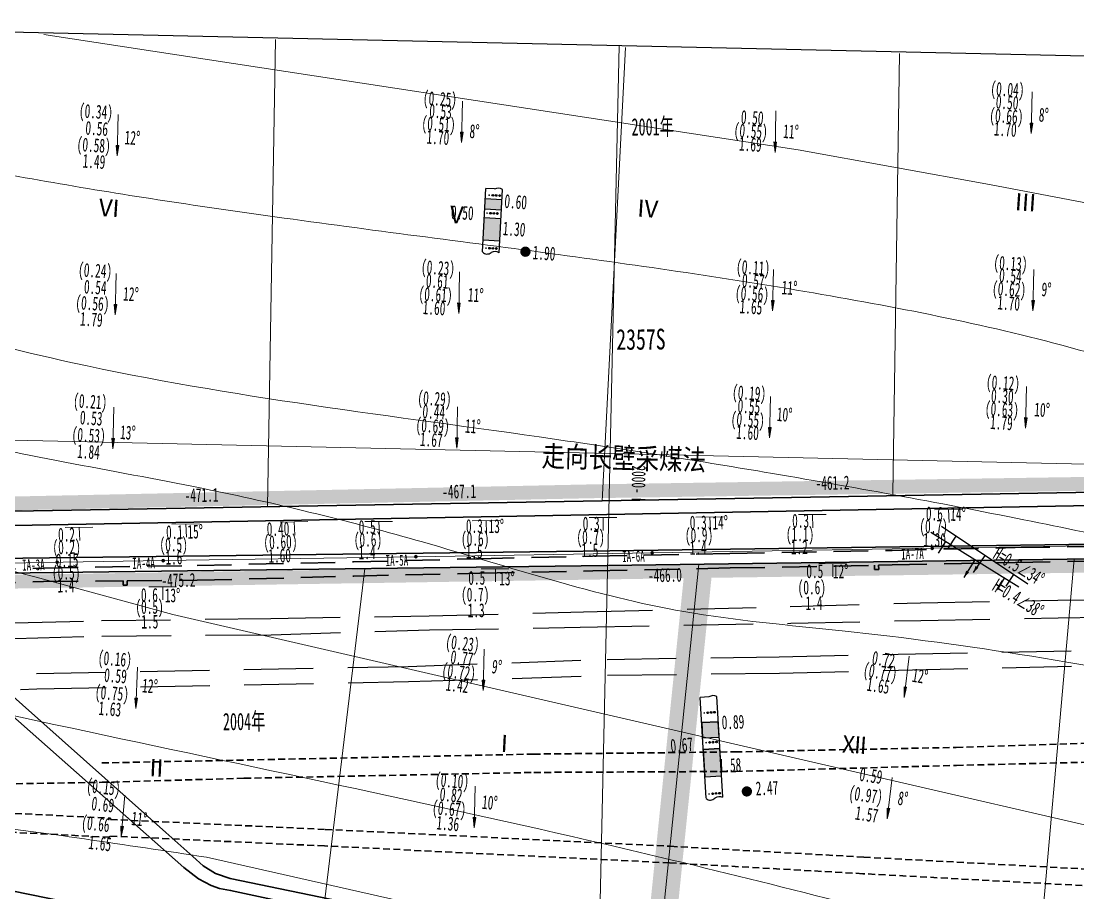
# Model space of a CAD drawing. Header units: millimetres. Extents: x 97264 to 263559, y 385279 to 783825.
# Drawn here: x 97428.9 to 97734.6, y 386798.9 to 387051 of the extents above; entities that cross this region are included whole.
import ezdxf
from ezdxf.enums import TextEntityAlignment as Align

# ---------------------------------------------------------------- set-up
doc = ezdxf.new("R2010")
doc.units = ezdxf.units.MM
doc.linetypes.add('2-1', pattern=[3, 2, -1])
for name, color, linetype in [('DZ-等高线', 7, 'Continuous'), ('图廓方格网', 7, 'Continuous'), ('岩巷巷道及名称', 30, 'Continuous'), ('工作面内煤层产状及注记', 7, 'Continuous'), ('工作面月采线及注记', 7, 'Continuous'), ('工作面煤层小柱状及注记', 7, 'Continuous'), ('工作面编号', 7, 'Continuous'), ('工作面采煤方法', 7, 'Continuous'), ('巷道掘进点位及日期', 7, 'Continuous'), ('断层井巷实测', 1, 'Continuous'), ('煤层底板等高线及注记', 7, 'Continuous'), ('煤巷12-1甲巷道及名称', 3, 'Continuous'), ('煤巷5巷道及名称', 7, 'Continuous'), ('煤巷5巷道导线', 254, 'Continuous'), ('煤巷5高程点', 7, 'Continuous'), ('煤巷5高程点名称', 7, 'Continuous'), ('煤巷8巷道及名称', 8, 'Continuous'), ('采空区边界颜色3、8', 7, 'Continuous'), ('采空区边界颜色4、9', 7, 'Continuous'), ('采面产状', 7, 'Continuous')]:
    doc.layers.add(name, color=color, linetype=linetype)
for name, color, linetype, lineweight in [('DZ7煤煤巷', 7, 'Continuous', 30), ('工作面回采年度', 7, 'Continuous', 0), ('煤层产状', 7, 'Continuous', 15), ('采空区边界颜色1、6', 243, 'Continuous', 0)]:
    doc.layers.add(name, color=color, linetype=linetype, lineweight=lineweight)
doc.styles.add('2巷道名称、边界、露头、断层等名称注记', font='simfang.ttf', dxfattribs={"width": 0.83, "height": 6})
doc.styles.add('hzsd', font='simhei.ttf', dxfattribs={"width": 0.7})
doc.styles.add('工作面回采年度、钻孔编号注记', font='', dxfattribs={"width": 0.6, "height": 5})
doc.styles.add('工作面月份回采注记', font='', dxfattribs={"height": 5})
doc.styles.add('工作面编号、露天采掘机械编号', font='', dxfattribs={"width": 0.7, "height": 6})
doc.styles.add('测点编号', font='simhei.ttf', dxfattribs={"width": 0.6, "height": 3.2})
doc.styles.add('高程、煤厚、断层产状要素等数字注记', font='simhei.ttf', dxfattribs={"width": 0.6, "height": 4})
doc.styles.get('工作面回采年度、钻孔编号注记').set_extended_font_data('SimSun')
doc.styles.get('工作面月份回采注记').set_extended_font_data('SimSun')
doc.styles.get('工作面编号、露天采掘机械编号').set_extended_font_data('SimSun')

# ---------------------------------------------------------------- blocks, each defined once
blk = doc.blocks.new('9')
at = {"layer": '采面产状', "lineweight": 5}
h = blk.add_hatch(color=7, dxfattribs=at)
h.dxf.hatch_style = 1
h.paths.add_polyline_path([(92912.44, 387758.62), (92909.43, 387758.96), (92912.26, 387757.89)])
at = {"layer": '采面产状', "color": 7, "lineweight": 15}
blk.add_lwpolyline([(92912.44, 387758.62), (92909.43, 387758.96), (92912.26, 387757.89)], close=True, dxfattribs=at)
blk.add_lwpolyline([(92909.43, 387758.96), (92921.1, 387756.16)], dxfattribs=at)
blk = doc.blocks.new('dcv')
at = {"color": 1}
for p, q in [((-5, 0), (-5, 2)), ((0, 0), (0, 3)), ((5, 0), (5, 2)), ((-7.5, 0), (7.5, 0))]:
    blk.add_line(p, q, dxfattribs=at)
blk.add_lwpolyline([(0, 3, 0, 0.5, 0), (0, 2, 0.5, 0.5, 0)], format="xyseb", dxfattribs=at)
at = {"style": 'hzsd', "width": 0.85, "flags": 1}
for tag, p in [('倾向', (-5.63, 4.18)), ('性质', (5.27, 4.38)), ('标高', (8.5, -3))]:
    blk.add_attdef(tag, p, '', height=2, dxfattribs=at)
at = {"style": 'hzsd', "width": 0.85}
for tag, p in [('编号', (8.5, 0)), ('产状', (-7, -3.49))]:
    blk.add_attdef(tag, p, '', height=2, dxfattribs=at)

msp = doc.modelspace()

# ---------------------------------------------------------------- hatches: boundary and pattern name
at = {"layer": '工作面煤层小柱状及注记', "ltscale": 10}
for points in [[(97563.22, 386999.75), (97563.06, 386996.76), (97567.86, 386996.51), (97568.01, 386999.5)], [(97564.35, 387000.97, 1), (97564.31, 387000.47, 1)], [(97563.7, 386995.78, 1), (97563.67, 386995.28, 1)], [(97562.93, 386994.26), (97562.59, 386987.77), (97567.39, 386987.52), (97567.73, 386994.01)], [(97563.41, 386985.65, 1), (97563.38, 386985.15, 1)], [(97626.06, 386843.72), (97630.85, 386843.99), (97630.6, 386848.44), (97625.8, 386848.16)], [(97626.5, 386851.21, 1), (97626.53, 386850.71, 1)], [(97627.06, 386842.62, 1), (97627.08, 386842.12, 1)], [(97626.71, 386832.48), (97631.51, 386832.76), (97631.05, 386840.65), (97626.26, 386840.37)], [(97627.92, 386827.77, 1), (97627.94, 386827.28, 1)]]:
    msp.add_hatch(color=7, dxfattribs=at).paths.add_polyline_path(points)
h = msp.add_hatch(color=7, dxfattribs=at)
h.paths.add_polyline_path([(97565.37, 387000.92, 1), (97565.33, 387000.43, 1)])
h.paths.add_polyline_path([(97566.3, 387000.4, 1), (97566.33, 387000.9, 1)])
h.paths.add_polyline_path([(97567.35, 387000.86, 1), (97567.32, 387000.36, 1)])
h = msp.add_hatch(color=7, dxfattribs=at)
h.paths.add_polyline_path([(97564.72, 386995.73, 1), (97564.69, 386995.23, 1)])
h.paths.add_polyline_path([(97565.66, 386995.21, 1), (97565.69, 386995.71, 1)])
h.paths.add_polyline_path([(97566.71, 386995.67, 1), (97566.68, 386995.17, 1)])
h = msp.add_hatch(color=7, dxfattribs=at)
h.paths.add_polyline_path([(97564.43, 386985.61, 1), (97564.4, 386985.11, 1)])
h.paths.add_polyline_path([(97565.37, 386985.09, 1), (97565.4, 386985.59, 1)])
h.paths.add_polyline_path([(97566.42, 386985.54, 1), (97566.39, 386985.05, 1)])
h = msp.add_hatch(color=7, dxfattribs=at)
edge = h.paths.add_edge_path()
edge.add_arc((97574.8, 386984.36), 1.5, 196.5706, 556.5706)
h = msp.add_hatch(color=7, dxfattribs=at)
h.paths.add_polyline_path([(97627.52, 386851.27, 1), (97627.54, 386850.78, 1)])
h.paths.add_polyline_path([(97628.51, 386850.86, 1), (97628.49, 386851.36, 1)])
h.paths.add_polyline_path([(97629.5, 386851.43, 1), (97629.52, 386850.93, 1)])
h = msp.add_hatch(color=7, dxfattribs=at)
h.paths.add_polyline_path([(97628.07, 386842.69, 1), (97628.1, 386842.19, 1)])
h.paths.add_polyline_path([(97629.06, 386842.27, 1), (97629.04, 386842.77, 1)])
h.paths.add_polyline_path([(97630.06, 386842.84, 1), (97630.08, 386842.34, 1)])
h = msp.add_hatch(color=7, dxfattribs=at)
h.paths.add_polyline_path([(97628.94, 386827.84, 1), (97628.96, 386827.34, 1)])
h.paths.add_polyline_path([(97629.92, 386827.43, 1), (97629.9, 386827.93, 1)])
h.paths.add_polyline_path([(97630.92, 386828, 1), (97630.94, 386827.5, 1)])
h = msp.add_hatch(color=7, dxfattribs=at)
edge = h.paths.add_edge_path()
edge.add_arc((97638.85, 386828.26), 1.5, 196.5706, 556.5706)

# ---------------------------------------------------------------- linework, layer by layer
at = {"layer": 'DZ-等高线', "color": 0, "lineweight": 15, "ltscale": 10}
for points in [[(97820.17, 386979.73), (97791.25, 386987.37), (97753.02, 386995.37), (97709.01, 387003.8), (97653.67, 387013.87), (97435.54, 387047.21)], [(97472.79, 386879.47), (97433.27, 386890.22), (97385.6, 386902.48), (97334, 386916.41), (97279.67, 386929.38)], [(97790.43, 386806.2), (97472.79, 386879.47)], [(97482.57, 386809.21), (97781.1, 386741.8)]]:
    msp.add_lwpolyline(points, dxfattribs=at)
for points, knots in [([(97808.68, 386932.09), (97806.81, 386932.69), (97784.48, 386939.91), (97737.89, 386956.97), (97665.12, 386971.99), (97585.9, 386983.62), (97510.57, 386993.03), (97440.12, 387003.52), (97391.71, 387012.94), (97365.29, 387020.06), (97282.23, 387044.1)], [33.633665, 33.633665, 33.633665, 33.633665, 39.510114, 104.038684, 182.24945, 261.784623, 344.324909, 409.935142, 475.505508, 492.055135, 492.055135, 492.055135, 492.055135]), ([(97803.14, 386889.61), (97797.97, 386890.62), (97769.87, 386896.13), (97717.03, 386907.67), (97648.82, 386920.05), (97557, 386934.6), (97456.23, 386945.97), (97356.74, 386975.58), (97303, 386992.93), (97281.25, 387000.25)], [74.604896, 74.604896, 74.604896, 74.604896, 90.413297, 160.505488, 236.863406, 298.319686, 439.480015, 540.110234, 608.964082, 608.964082, 608.964082, 608.964082]), ([(97797.68, 386851.97), (97790.3, 386853.73), (97747.03, 386863.68), (97687.93, 386873.28), (97609.67, 386879.81), (97550.08, 386900.04), (97478.21, 386917.58), (97401.86, 386929.52), (97335.5, 386952.25), (97293.96, 386963.59), (97280.51, 386967.2)], [75.59971, 75.59971, 75.59971, 75.59971, 98.356607, 208.847473, 254.963674, 333.245283, 396.356742, 477.021455, 564.436917, 606.21205, 606.21205, 606.21205, 606.21205]), ([(97723.42, 386781.59), (97721.96, 386781.97), (97686.49, 386791.02), (97549.25, 386827.03), (97400.3, 386853.1), (97288.56, 386883.47), (97278.71, 386886.2)], [1057.650562, 1057.650562, 1057.650562, 1057.650562, 1062.170008, 1167.115722, 1483.836183, 1514.506978, 1514.506978, 1514.506978, 1514.506978]), ([(97482.57, 386809.21), (97459.01, 386812.83), (97413.69, 386819.8), (97363.85, 386823.83), (97341.96, 386831.4), (97334.61, 386832.78)], [0, 0, 0, 0, 71.538765, 137.621325, 149.368662, 149.368662, 149.368662, 149.368662])]:
    msp.add_open_spline(points, degree=3, knots=knots, dxfattribs=at)
at = {"layer": 'DZ7煤煤巷', "color": 32, "linetype": '2-1', "lineweight": -3, "ltscale": 10}
for points in [[(97313.32, 386874.5), (97364.1, 386875.85), (97396.99, 386876.27), (97452.18, 386877.66), (97501.17, 386878.29), (97546.93, 386879.05), (97591.56, 386880.2), (97651.39, 386881.75), (97689.06, 386882.85), (97728.78, 386883.59), (97797.71, 386884.08)], [(97313.21, 386859.23), (97336.41, 386859.73), (97336.38, 386860.56), (97373.63, 386861.06), (97373.64, 386860.54), (97433.4, 386862.38), (97540.85, 386864.42), (97598.41, 386866.45), (97648.18, 386867.23), (97682.64, 386867.94), (97746.01, 386869.19), (97793.75, 386870.01), (97839.88, 386870.79), (97877.6, 386872.03), (97953.78, 386873.47), (97987.77, 386874.25), (98052.95, 386875.62), (98115.97, 386876.72), (98115.97, 386876.72), (98115.97, 386876.72), (98115.97, 386876.72), (98175.94, 386878.27), (98211.95, 386878.52), (98276.74, 386879.78)], [(97313.28, 386869.27), (97330.74, 386869.7), (97330.74, 386870.5), (97364.2, 386871.3), (97397.09, 386871.67), (97452.28, 386873.17), (97501.27, 386873.59), (97547.03, 386874.96), (97590.64, 386875.78), (97651.57, 386876.9), (97689.17, 386877.75), (97728.88, 386878.49), (97797.8, 386879.58)], [(97312.07, 386854.87), (97337.69, 386854.93), (97368.75, 386855.59), (97433.5, 386857.93), (97540.94, 386860.02), (97598.51, 386861.85), (97648.28, 386862.48), (97682.73, 386863.34), (97744.45, 386864.75)]]:
    msp.add_lwpolyline(points, dxfattribs=at)
at = {"layer": '图廓方格网', "color": 7, "lineweight": 0}
for p, q in [((97585.43, 386304.37), (97601.9, 387043.93)), ((98621.3, 386903.25), (97279.75, 386933.13))]:
    msp.add_line(p, q, dxfattribs=at)
at = {"layer": '岩巷巷道及名称', "lineweight": 30, "ltscale": 2}
for points in [[(97364.78, 386890.63), (97381.52, 386887.16), (97388.06, 386885.78), (97393.96, 386883.45), (97399.22, 386880.01), (97470.79, 386816.35), (97478.57, 386809.49), (97481.61, 386806.77), (97485.17, 386804.5), (97489.36, 386803.07), (97570.07, 386786.44), (97689.72, 386771.57), (97713.64, 386768.76)], [(97713.55, 386764.64), (97690.64, 386767.32), (97597.23, 386778.91), (97567.33, 386782.95), (97489.53, 386799.65), (97486.29, 386800.24), (97483.86, 386801.07), (97480.24, 386802.99), (97475.99, 386806.3), (97417.22, 386858.22)], [(97692.62, 386755.58), (97681.53, 386756.74), (97571.57, 386769.96), (97374.55, 386809.99), (97373.13, 386810.29)]]:
    msp.add_lwpolyline(points, dxfattribs=at)
at = {"layer": '工作面月采线及注记', "color": 0, "lineweight": 0, "ltscale": 2}
for points in [[(97502.48, 387045.71), (97500.15, 386910.6)], [(97603.73, 387043.46), (97597.02, 386912.2)], [(97683, 387041.69), (97681.1, 386914.38)], [(97721.24, 386757.05), (97733.51, 386895.44)], [(97511.44, 386753.18), (97528.32, 386892.74)], [(97610.72, 386754.16), (97625, 386894.01)]]:
    msp.add_lwpolyline(points, dxfattribs=at)
at = {"layer": '工作面煤层小柱状及注记', "color": 7, "ltscale": 10}
for points in [[(97562.41, 386984.29), (97563.37, 387002.62)], [(97565.83, 387002.5), (97563.36, 387002.62)], [(97567.21, 386984.04), (97568.15, 387002.37)], [(97563.22, 386999.75), (97568.01, 386999.5)], [(97563.06, 386996.76), (97567.86, 386996.51)], [(97562.93, 386994.26), (97567.73, 386994.01)], [(97562.59, 386987.77), (97567.39, 386987.52)], [(97627.86, 386855.61), (97625.38, 386855.47)], [(97627.07, 386826.31), (97625.38, 386855.47)], [(97631.86, 386826.59), (97630.17, 386855.74)], [(97625.8, 386848.16), (97630.6, 386848.44)], [(97626.06, 386843.72), (97630.85, 386843.99)], [(97626.26, 386840.37), (97631.05, 386840.65)], [(97626.71, 386832.48), (97631.51, 386832.76)]]:
    msp.add_lwpolyline(points, dxfattribs=at)
for points in [[(97626.06, 386843.72), (97630.85, 386843.99), (97630.6, 386848.44), (97625.8, 386848.16)], [(97626.71, 386832.48), (97631.51, 386832.76), (97631.05, 386840.65), (97626.26, 386840.37)]]:
    msp.add_lwpolyline(points, close=True, dxfattribs=at)
for centre in [(97565.35, 387000.67), (97566.32, 387000.65), (97567.34, 387000.61), (97564.7, 386995.48), (97565.67, 386995.46), (97566.69, 386995.42), (97564.42, 386985.36), (97565.39, 386985.34), (97566.4, 386985.29), (97627.53, 386851.02), (97628.5, 386851.11), (97629.51, 386851.18), (97628.08, 386842.44), (97629.05, 386842.52), (97630.07, 386842.59), (97628.95, 386827.59), (97629.91, 386827.68), (97630.93, 386827.75)]:
    msp.add_circle(centre, 0.249, dxfattribs=at)
for centre, radius, start, end in [((97566.88, 387000.32), 2.41, 58.2734, 115.7583), ((97563.71, 386985.4), 1.71, 220.3672, 313.6645), ((97565.94, 386981.99), 2.41, 58.2734, 115.7583), ((97629.14, 386853.56), 2.41, 64.5785, 122.0634), ((97628.26, 386827.46), 1.71, 226.6723, 319.9696), ((97630.85, 386824.32), 2.41, 64.5785, 122.0634)]:
    msp.add_arc(centre, radius, start, end, dxfattribs=at)
at = {"layer": '煤层产状', "color": 7, "lineweight": 0}
for p, q in [((97701.09, 386909.89), (97693.09, 386909.75)), ((97697.15, 386909.82), (97697.35, 386906.03)), ((97567.35, 386906.62), (97559.35, 386906.55)), ((97563.41, 386906.59), (97563.57, 386902.79)), ((97601.24, 386907.54), (97593.24, 386907.51)), ((97597.3, 386907.53), (97597.32, 386903.73)), ((97632.1, 386907.66), (97624.1, 386907.59)), ((97628.16, 386907.63), (97628.33, 386903.83)), ((97661.82, 386908.35), (97653.82, 386908.32)), ((97657.88, 386908.34), (97657.9, 386904.54)), ((97449.65, 386904.73), (97441.65, 386904.56)), ((97445.71, 386904.65), (97445.93, 386900.86)), ((97480.53, 386905.69), (97472.53, 386905.52)), ((97476.59, 386905.61), (97476.8, 386901.82)), ((97511.86, 386906.3), (97503.86, 386906.12)), ((97507.92, 386906.21), (97508.14, 386902.42)), ((97536.34, 386906.38), (97528.34, 386906.31)), ((97532.4, 386906.34), (97532.56, 386902.55)), ((97570.04, 386892.69), (97562.04, 386892.66)), ((97566.1, 386892.67), (97566.11, 386888.88)), ((97667.66, 386894.15), (97659.66, 386894.11)), ((97663.72, 386894.13), (97663.74, 386890.34)), ((97473.88, 386887.46), (97465.88, 386887.43)), ((97469.94, 386887.45), (97469.95, 386883.65))]:
    msp.add_line(p, q, dxfattribs=at)
at = {"layer": '煤层底板等高线及注记', "color": 1}
msp.add_lwpolyline([(98623.93, 387021.17), (97282.38, 387051.05)], dxfattribs=at)
at = {"layer": '煤巷12-1甲巷道及名称', "color": 3, "linetype": '2-1', "lineweight": 30}
for points in [[(97452.28, 386836.51), (97452.28, 386836.51), (97577.14, 386839.06), (97635.53, 386839.7), (97699.43, 386841), (97738.97, 386842.24), (97799.99, 386842.78), (97903.86, 386844.7), (97903.86, 386844.7), (97953.25, 386845.52), (98004.47, 386846.65), (98073.03, 386847.73), (98130.73, 386849.12), (98191.41, 386850.14), (98224.68, 386850.45), (98255.98, 386851.15), (98309.11, 386852.16), (98397.74, 386854.48)], [(97394.47, 386829.93), (97452.38, 386830.9), (97493.44, 386832.07), (97493.44, 386832.07), (97577.24, 386833.76), (97635.63, 386834.05), (97699.53, 386835.81), (97739.07, 386836.74), (97800.08, 386837.68), (97903.95, 386839.6), (97903.95, 386839.6), (97953.35, 386840.37), (98004.57, 386841.55), (98073.11, 386843.03), (98130.82, 386844.15), (98191.5, 386845.04), (98224.76, 386845.5), (98256.14, 386845.45), (98309.23, 386846.97), (98401.26, 386849.05)], [(97388.17, 386823.9), (97454.8, 386820.51), (97454.78, 386820.16), (97516.92, 386817.29), (97616.76, 386812.4), (97672.65, 386809.27), (97742.13, 386805.52)], [(97741.88, 386800.73), (97672.4, 386804.48), (97616.52, 386807.61), (97516.67, 386812.5), (97454.54, 386815.36), (97454.52, 386815.01), (97382.15, 386818.7), (97371.55, 386818.32), (97371.55, 386818.3)]]:
    msp.add_lwpolyline(points, dxfattribs=at)
at = {"layer": '煤巷5巷道及名称', "color": 7, "lineweight": 30, "ltscale": 2}
for points in [[(97328.28, 386907.59), (97920.36, 386917.97)], [(97328.21, 386903.38), (97920.34, 386914.38)]]:
    msp.add_lwpolyline(points, dxfattribs=at)
at = {"layer": '煤巷5巷道及名称', "color": 0, "lineweight": 30, "ltscale": 2}
for points in [[(97983.6, 386903.12), (97599.25, 386897.88)], [(97328.96, 386894.5), (97599.25, 386897.88)], [(97983.42, 386898.9), (97598.57, 386893.65)], [(97598.57, 386893.65), (97325.22, 386890.11)]]:
    msp.add_lwpolyline(points, dxfattribs=at)
at = {"layer": '煤巷5巷道导线', "lineweight": 0}
msp.add_lwpolyline([(97327, 386906.15), (97325.61, 386891.82), (97340.25, 386893.06), (97389.76, 386893.57), (97435.26, 386894.48), (97470.04, 386895.02), (97543.11, 386896.16), (97611.46, 386897.26), (97692.48, 386898.58), (97743.92, 386899.36), (97826.32, 386900.61), (97905.28, 386901.8), (97966.04, 386902.71), (98009.49, 386903.31), (98053.62, 386904.01), (98110.75, 386904.97), (98164.89, 386905.96)], dxfattribs=at)
at = {"layer": '煤巷5高程点', "const_width": 0.5}
for points in [[(97611.21, 386897.29, 1), (97611.71, 386897.24, 1)], [(97692.23, 386898.61, 1), (97692.73, 386898.56, 1)], [(97439.09, 386894.58, 1), (97439.59, 386894.53, 1)], [(97469.79, 386895.05, 1), (97470.29, 386895, 1)], [(97542.87, 386896.19, 1), (97543.36, 386896.14, 1)]]:
    msp.add_lwpolyline(points, format="xyb", close=True, dxfattribs=at)
at = {"layer": '煤巷5高程点', "lineweight": 0, "ltscale": 2}
for centre in [(97611.46, 386897.26), (97692.48, 386898.58), (97439.34, 386894.55), (97470.04, 386895.02), (97543.11, 386896.16)]:
    msp.add_circle(centre, 0.4, dxfattribs=at)
at = {"layer": '煤巷8巷道及名称', "color": 252, "linetype": '2-1', "lineweight": 30, "ltscale": 5}
for points in [[(97387.33, 386891.55), (97435.38, 386892.85), (97479.8, 386893.62), (97525.06, 386894.64), (97561.55, 386895.58), (97594.18, 386896.27), (97633.96, 386897.09), (97680.84, 386897.96), (97716.5, 386898.78), (97748.97, 386899.35)], [(97387.35, 386887.58), (97435.42, 386888.95), (97458.42, 386889.14), (97458.43, 386887.94), (97459.63, 386887.95), (97459.62, 386889.15), (97479.89, 386889.32), (97525.16, 386890.54), (97561.64, 386891.39), (97594.27, 386892.07), (97634.05, 386892.89), (97675.77, 386893.67), (97675.8, 386892.47), (97677, 386892.49), (97676.97, 386893.69), (97680.92, 386893.76), (97716.59, 386894.48), (97749.05, 386895.05)]]:
    msp.add_lwpolyline(points, dxfattribs=at)
at = {"layer": '采空区边界颜色1、6', "color": 243, "lineweight": 0, "ltscale": 2, "const_width": 4}
msp.add_lwpolyline([(97357.01, 387048.95), (97355.15, 386910.06), (97595.53, 386915.1), (97829.95, 386918.62), (97886.31, 386919.43), (97886.69, 387037.15)], dxfattribs=at)
at = {"layer": '采空区边界颜色3、8', "color": 40, "lineweight": 0, "ltscale": 2, "const_width": 4}
msp.add_lwpolyline([(97626.81, 386892.03), (97612.94, 386756.2), (97979.02, 386762.52), (97980.69, 386857.32), (97979.1, 386857.36), (97979.63, 386886.46), (97981.2, 386886.42), (97981.38, 386896.87)], close=True, dxfattribs=at)
at = {"layer": '采空区边界颜色4、9', "color": 151, "lineweight": 0, "ltscale": 2, "const_width": 4}
msp.add_lwpolyline([(97622.79, 386891.97), (97608.91, 386756.13), (97595.42, 386755.9), (97511.42, 386755.18), (97359.43, 386753.88), (97355.74, 386887.84)], close=True, dxfattribs=at)
at = {"layer": '采面产状', "color": 7, "lineweight": -3}
msp.add_lwpolyline([(97282.38, 387051.05), (97265.91, 386311.48), (98607.46, 386281.61), (98623.93, 387021.17)], close=True, dxfattribs=at)

# ---------------------------------------------------------------- block references
at = {"layer": '工作面内煤层产状及注记', "lineweight": 15}
for p, rotation in [((496357.93, 378195.09), 102.2064106747741), ((496193.16, 378192.46), 102.2064106747741), ((496093.53, 378188.58), 102.2064106747741), ((496283.83, 378189.62), 102.2064106747741), ((496092.99, 378142.62), 102.2064106747741), ((496192.32, 378143.05), 102.2064106747741), ((496283.09, 378143.75), 102.2064106747741), ((496358.4, 378143.76), 102.2064106747741), ((496356.27, 378109.89), 102.2064106747741), ((496282.23, 378107.05), 102.2064106747741), ((496092.28, 378103.92), 102.2064106747741), ((496191.75, 378104.04), 102.2064106747741), ((496199.42, 378033.97), 102.2064106747741), ((493482.11, 338551.32), 96.5162861972527), ((495792.1, 368897.5), 100.8935334303466), ((493477.25, 338516.25), 96.5162861972527), ((494617.18, 351408.01), 98.37987890246433), ((496196.8, 377994.31), 102.2064106747741)]:
    msp.add_blockref('9', p, dxfattribs=dict(at, rotation=rotation))
at = {"layer": '断层井巷实测', "color": 1, "lineweight": 20, "ltscale": 2, "yscale": 2.000000000012121}
for p, xscale, zscale, rotation in [((97707.65, 386896.53), 2.000000000013302, 1.999999999999996, 146.2449008444953), ((97704.83, 386895.25), 1.999999999968789, 1.999999999999998, 148.1472327441035)]:
    msp.add_blockref('dcv', p, dxfattribs=dict(at, xscale=xscale, zscale=zscale, rotation=rotation))

# ---------------------------------------------------------------- texts
at = {"layer": '工作面内煤层产状及注记', "color": 7, "lineweight": 15, "ltscale": 2, "style": '高程、煤厚、断层产状要素等数字注记', "width": 0.6}
for s, rotation, p in [('(0.04)', 356.3754, (97709.23, 387029.62)), ('(0.25)', 356.3754, (97545.07, 387026.91)), ('0.50', 356.3754, (97710.77, 387025.79)), ('(0.34)', 356.3754, (97445.57, 387023.21)), ('0.53', 356.3754, (97546.89, 387023.18)), ('(0.66)', 356.3754, (97708.92, 387021.91)), ('8%%d', 356.3754, (97723.2, 387022.02)), ('(0.51)', 356.3754, (97544.67, 387019.59)), ('0.50', 356.3754, (97637.03, 387021.36)), ('0.56', 356.3754, (97447.42, 387018.24)), ('8%%d', 356.3754, (97558.53, 387017.27)), ('(0.55)', 356.3754, (97634.98, 387017.56)), ('11%%d', 356.3754, (97649.25, 387017.26)), ('1.70', 356.3754, (97710.25, 387017.99)), ('(0.58)', 356.3754, (97444.92, 387013.51)), ('12%%d', 356.3754, (97458.76, 387015.45)), ('1.70', 356.3754, (97546.12, 387015.63)), ('1.69', 356.3754, (97636.51, 387013.64)), ('1.49', 356.3754, (97446.63, 387008.69)), ('(0.13)', 356.3754, (97710.11, 386979.32)), ('(0.24)', 356.3754, (97445.33, 386977.23)), ('(0.23)', 356.3754, (97544.51, 386978.05)), ('(0.11)', 356.3754, (97635.65, 386978.12)), ('0.61', 356.3754, (97545.92, 386974.07)), ('0.57', 356.3754, (97637.33, 386974.13)), ('0.54', 356.3754, (97711.72, 386975.59)), ('0.54', 356.3754, (97447.01, 386972.31)), ('12%%d', 356.3754, (97458.34, 386970.26)), ('(0.61)', 356.3754, (97543.8, 386970.28)), ('11%%d', 356.3754, (97558.07, 386969.98)), ('(0.56)', 356.3754, (97635.34, 386970.51)), ('11%%d', 356.3754, (97648.83, 386972.07)), ('(0.62)', 356.3754, (97709.71, 386971.82)), ('9%%d', 356.3754, (97723.98, 386971.52)), ('(0.56)', 356.3754, (97444.54, 386967.75)), ('1.70', 356.3754, (97711.23, 386967.7)), ('1.60', 356.3754, (97545.01, 386966.34)), ('1.65', 356.3754, (97636.68, 386966.6)), ('1.79', 356.3754, (97445.87, 386963.01)), ('(0.12)', 356.3754, (97707.94, 386944.77)), ('(0.21)', 356.3754, (97443.9, 386939.36)), ('(0.29)', 356.3754, (97543.48, 386940.19)), ('(0.19)', 356.3754, (97634.51, 386941.84)), ('0.30', 356.3754, (97709.38, 386940.8)), ('0.44', 356.3754, (97544.91, 386936.25)), ('0.55', 356.3754, (97636.07, 386937.84)), ('(0.63)', 356.3754, (97707.62, 386937.07)), ('10%%d', 356.3754, (97721.89, 386936.78)), ('0.53', 356.3754, (97445.82, 386934.47)), ('(0.55)', 356.3754, (97634.12, 386934.07)), ('10%%d', 356.3754, (97647.42, 386935.41)), ('13%%d', 356.3754, (97457.45, 386930.21)), ('(0.69)', 356.3754, (97542.95, 386932.33)), ('11%%d', 356.3754, (97557.22, 386932.03)), ('1.60', 356.3754, (97635.69, 386930.27)), ('1.79', 356.3754, (97709.12, 386933.11)), ('(0.53)', 356.3754, (97443.46, 386929.61)), ('1.67', 356.3754, (97544.21, 386928.2)), ('1.84', 356.3754, (97445.04, 386924.73)), ('(0.23)', 353.1295, (97551.51, 386869.7)), ('(0.16)', 355.4958, (97451.02, 386865)), ('0.77', 353.1295, (97552.95, 386865.23)), ('0.72', 351.3703, (97674.86, 386865.03)), ('0.59', 355.4958, (97452.82, 386859.99)), ('(0.72)', 353.1295, (97550.44, 386861.42)), ('9%%d', 353.1295, (97564.9, 386862.49)), ('(0.77)', 351.3703, (97672.3, 386861.54)), ('12%%d', 351.3703, (97686.49, 386860)), ('12%%d', 355.4958, (97463.81, 386856.94)), ('1.42', 353.1295, (97551.62, 386857.47)), ('1.65', 351.3703, (97673.34, 386857.43)), ('(0.75)', 355.4958, (97450.16, 386855.1)), ('1.63', 355.4958, (97451.2, 386850.41)), ('(0.10)', 355.0962, (97548.54, 386829.78)), ('0.59', 351.3703, (97671.24, 386831.36)), ('(0.15)', 353.4393, (97447.67, 386828.07)), ('(0.97)', 351.3703, (97668.13, 386825.99)), ('0.82', 355.0962, (97549.88, 386825.57)), ('10%%d', 355.0962, (97562.12, 386823.25)), ('8%%d', 351.3703, (97682.32, 386824.45)), ('0.69', 353.4393, (97449.1, 386822.89)), ('(0.67)', 355.0962, (97547.7, 386821.68)), ('(0.66', 353.4393, (97446.19, 386817.42)), ('11%%d', 353.4393, (97460.65, 386818.57)), ('1.36', 355.0962, (97548.95, 386817.31)), ('1.57', 351.3703, (97670.01, 386820.18)), ('1.65', 353.4393, (97448.27, 386811.67))]:
    msp.add_text(s, height=4, rotation=rotation, dxfattribs=at).set_placement(p)
at = {"layer": '工作面回采年度', "color": 7, "lineweight": 0, "ltscale": 2, "style": '工作面回采年度、钻孔编号注记', "width": 0.6}
for s, p in [('2001年', (97605.49, 387017.96)), ('2004年', (97487.31, 386845.97))]:
    msp.add_text(s, height=5, rotation=0.446, dxfattribs=at).set_placement(p)
at = {"layer": '工作面月采线及注记', "color": 7, "lineweight": 0, "ltscale": 2, "style": '工作面月份回采注记'}
for s, rotation, p in [('Ⅲ', 356.1441, (97715.91, 386996.4)), ('Ⅵ', 356.1441, (97450.81, 386994.76)), ('Ⅳ', 356.1441, (97606.62, 386994.56)), ('Ⅴ', 356.1441, (97551.32, 386992.8)), ('Ⅰ', 357.03, (97565.18, 386839.82)), ('Ⅻ', 356.1441, (97666.39, 386839.54)), ('Ⅱ', 357.365, (97464.56, 386832.75))]:
    msp.add_text(s, height=5, rotation=rotation, dxfattribs=at).set_placement(p)
at = {"layer": '工作面煤层小柱状及注记', "color": 7, "ltscale": 10, "style": '高程、煤厚、断层产状要素等数字注记', "width": 0.6}
for s, rotation, p in [('0.60', 355.8984, (97568.6, 386997.06)), ('0.50', 357.0768, (97553.19, 386993.83)), ('1.30', 355.8984, (97568.14, 386989.18)), ('1.90', 355.8984, (97576.81, 386982.21)), ('0.89', 2.2035, (97631.65, 386846.23)), ('0.67', 5.1918, (97616.94, 386839.42)), ('1.58', 2.2035, (97630.76, 386833.74)), ('2.47', 2.2035, (97641.48, 386827.12))]:
    msp.add_text(s, height=4, rotation=rotation, dxfattribs=at).set_placement(p)
at = {"layer": '工作面编号', "color": 7, "lineweight": 0, "ltscale": 2, "style": '工作面编号、露天采掘机械编号', "width": 0.7}
msp.add_text('2357S', height=6, rotation=0.446, dxfattribs=at).set_placement((97601.09, 386955.98))
at = {"layer": '工作面采煤方法', "lineweight": 0, "ltscale": 2, "style": '2巷道名称、边界、露头、断层等名称注记', "width": 0.83}
msp.add_text('走向长壁采煤法', height=6, rotation=358.5625, dxfattribs=at).set_placement((97579.44, 386922.29))
at = {"layer": '巷道掘进点位及日期', "color": 7, "lineweight": 0, "ltscale": 2, "style": '高程、煤厚、断层产状要素等数字注记', "width": 0.6}
msp.add_text('2000-Ⅰ', height=4, rotation=269.2219, dxfattribs=at).set_placement((97605.65, 386922.57))
at = {"layer": '断层井巷实测', "color": 7, "lineweight": 20, "style": '高程、煤厚、断层产状要素等数字注记', "width": 0.6}
for s, p in [('H=0.5∠34%%d', (97717.58, 386893.35)), ('H=0.4∠38%%d', (97717.37, 386884.15))]:
    msp.add_text(s, height=4, rotation=328.7242, dxfattribs=at).set_placement(p, align=Align.MIDDLE_CENTER)
at = {"layer": '煤层产状', "color": 7, "lineweight": 0, "style": '高程、煤厚、断层产状要素等数字注记', "width": 0.6}
for s, rotation, p in [('0.6', 359.1002, (97690.62, 386906.69)), ('14°', 359.1002, (97697.67, 386906.54)), ('0.5', 0.7103, (97526.6, 386902.75)), ('0.3', 0.7103, (97557.61, 386903)), ('13°', 0.7103, (97564.17, 386902.97)), ('0.3', 0.446, (97591.39, 386903.73)), ('0.3', 0.7103, (97622.36, 386904.04)), ('14°', 0.7103, (97628.92, 386904.01)), ('0.3', 0.446, (97651.97, 386904.54)), ('(0.7)', 359.1002, (97688.75, 386903)), ('0.2', 1.4625, (97439.66, 386900.51)), ('0.1', 1.4625, (97470.91, 386901.23)), ('15°', 1.4625, (97477.09, 386901.37)), ('0.40', 1.4625, (97500.03, 386902.13)), ('(0.6)', 0.7103, (97525.19, 386899.03)), ('(0.6)', 0.7103, (97556.2, 386899.28)), ('(0.7)', 0.446, (97589.59, 386899.82)), ('(0.9)', 0.7103, (97620.96, 386900.32)), ('(1.1)', 0.446, (97650.17, 386900.63)), ('(0.2)', 1.4625, (97438.06, 386896.84)), ('(0.5)', 1.4625, (97469.01, 386897.58)), ('(0.60)', 1.4625, (97499.09, 386898.3)), ('1.4', 0.7103, (97622.34, 386896.7)), ('1.2', 0.446, (97651.59, 386896.86)), ('1.30', 359.1002, (97689.86, 386899.09)), ('1.6', 1.4625, (97470.7, 386893.86)), ('1.60', 1.4625, (97500.5, 386894.4)), ('1.4', 0.7103, (97526.57, 386895.42)), ('1.5', 0.7103, (97557.58, 386895.66)), ('1.5', 0.446, (97591.01, 386896.05)), ('0.15', 1.4625, (97439.02, 386893.07)), ('(0.5)', 1.4625, (97437.92, 386889.45)), ('0.5', 0.446, (97558.29, 386888.03)), ('13°', 0.6376, (97567.24, 386887.84)), ('0.5', 0.446, (97656.07, 386889.96)), ('12°', 0.6376, (97663.76, 386889.9)), ('1.4', 1.4625, (97439.5, 386885.78)), ('(0.6)', 0.446, (97653.57, 386885.25)), ('0.6', 0.446, (97463.59, 386883.09)), ('13°', 0.6376, (97470.5, 386882.97)), ('(0.7)', 0.446, (97556.21, 386883.19)), ('(0.5)', 0.446, (97462.01, 386879.62)), ('1.3', 0.446, (97558.12, 386878.65)), ('1.4', 0.446, (97655.85, 386880.74)), ('1.5', 0.446, (97463.72, 386875.37))]:
    msp.add_text(s, height=4, rotation=rotation, dxfattribs=at).set_placement(p)
at = {"layer": '煤巷5高程点', "color": 7, "lineweight": 0, "ltscale": 2, "style": '高程、煤厚、断层产状要素等数字注记', "width": 0.6}
for s, p in [('-461.2', (97658.78, 386915.41)), ('-471.1', (97476.26, 386911.87)), ('-467.1', (97550.78, 386912.94)), ('-475.2', (97469.57, 386887.25)), ('-466.0', (97610.31, 386888.74))]:
    msp.add_text(s, height=4, rotation=1.3028, dxfattribs=at).set_placement(p)
at = {"layer": '煤巷5高程点名称', "lineweight": 0, "ltscale": 2, "style": '测点编号', "width": 0.6}
for s, p in [('IA-6A', (97602.81, 386894.58)), ('IA-7A', (97683.54, 386895.32)), ('IA-3A', (97429.24, 386892.1)), ('IA-4A', (97461.12, 386892.62)), ('IA-5A', (97534.39, 386893.41))]:
    msp.add_text(s, height=3.2, rotation=1.4991, dxfattribs=at).set_placement(p)

doc.saveas('drawing.dxf')
